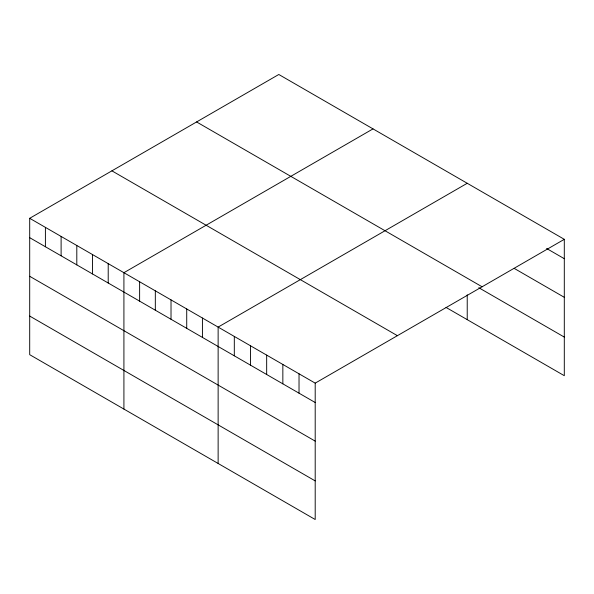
<?xml version="1.0" encoding="UTF-8"?>
<svg xmlns="http://www.w3.org/2000/svg" width="594" height="594" viewBox="0 0 594 594"><rect width="100%" height="100%" fill="white"/><g stroke="black" fill="none" stroke-linecap="round" stroke-linejoin="round"><path stroke-width="0.89" d="M29.7 218.302L315.199 383.137L315.199 519.512L29.7 354.677L29.7 218.302L278.801 74.488L564.3 239.323L564.3 375.698L446.027 307.417M373.017 128.883L123.916 272.698L123.916 409.073M467.226 183.279L218.132 327.094L218.132 463.469M315.199 383.137L564.3 239.323M546.584 248.47L564.3 258.702M514.226 268.399L564.3 297.312M196.599 121.948L482.098 286.783M478.786 287.719L564.3 337.088M111.902 170.842L397.401 335.677M29.7 237.682L315.199 402.517M29.7 276.292L315.199 441.127M29.7 316.067L315.199 480.902M467.226 294.832L467.226 319.654M299.027 373.797L299.027 393.176M282.848 364.456L282.848 383.835M266.669 355.115L266.669 374.495M250.49 345.775L250.49 365.154M234.311 336.434L234.311 355.813M202.428 318.028L202.428 337.407M186.724 308.962L186.724 328.341M171.02 299.896L171.02 319.275M155.324 290.83L155.324 310.209M139.62 281.764L139.62 301.143M108.212 263.632L108.212 283.011M92.508 254.566L92.508 273.945M76.804 245.5L76.804 264.879M61.108 236.434L61.108 255.814M45.404 227.368L45.404 246.748"/></g></svg>
